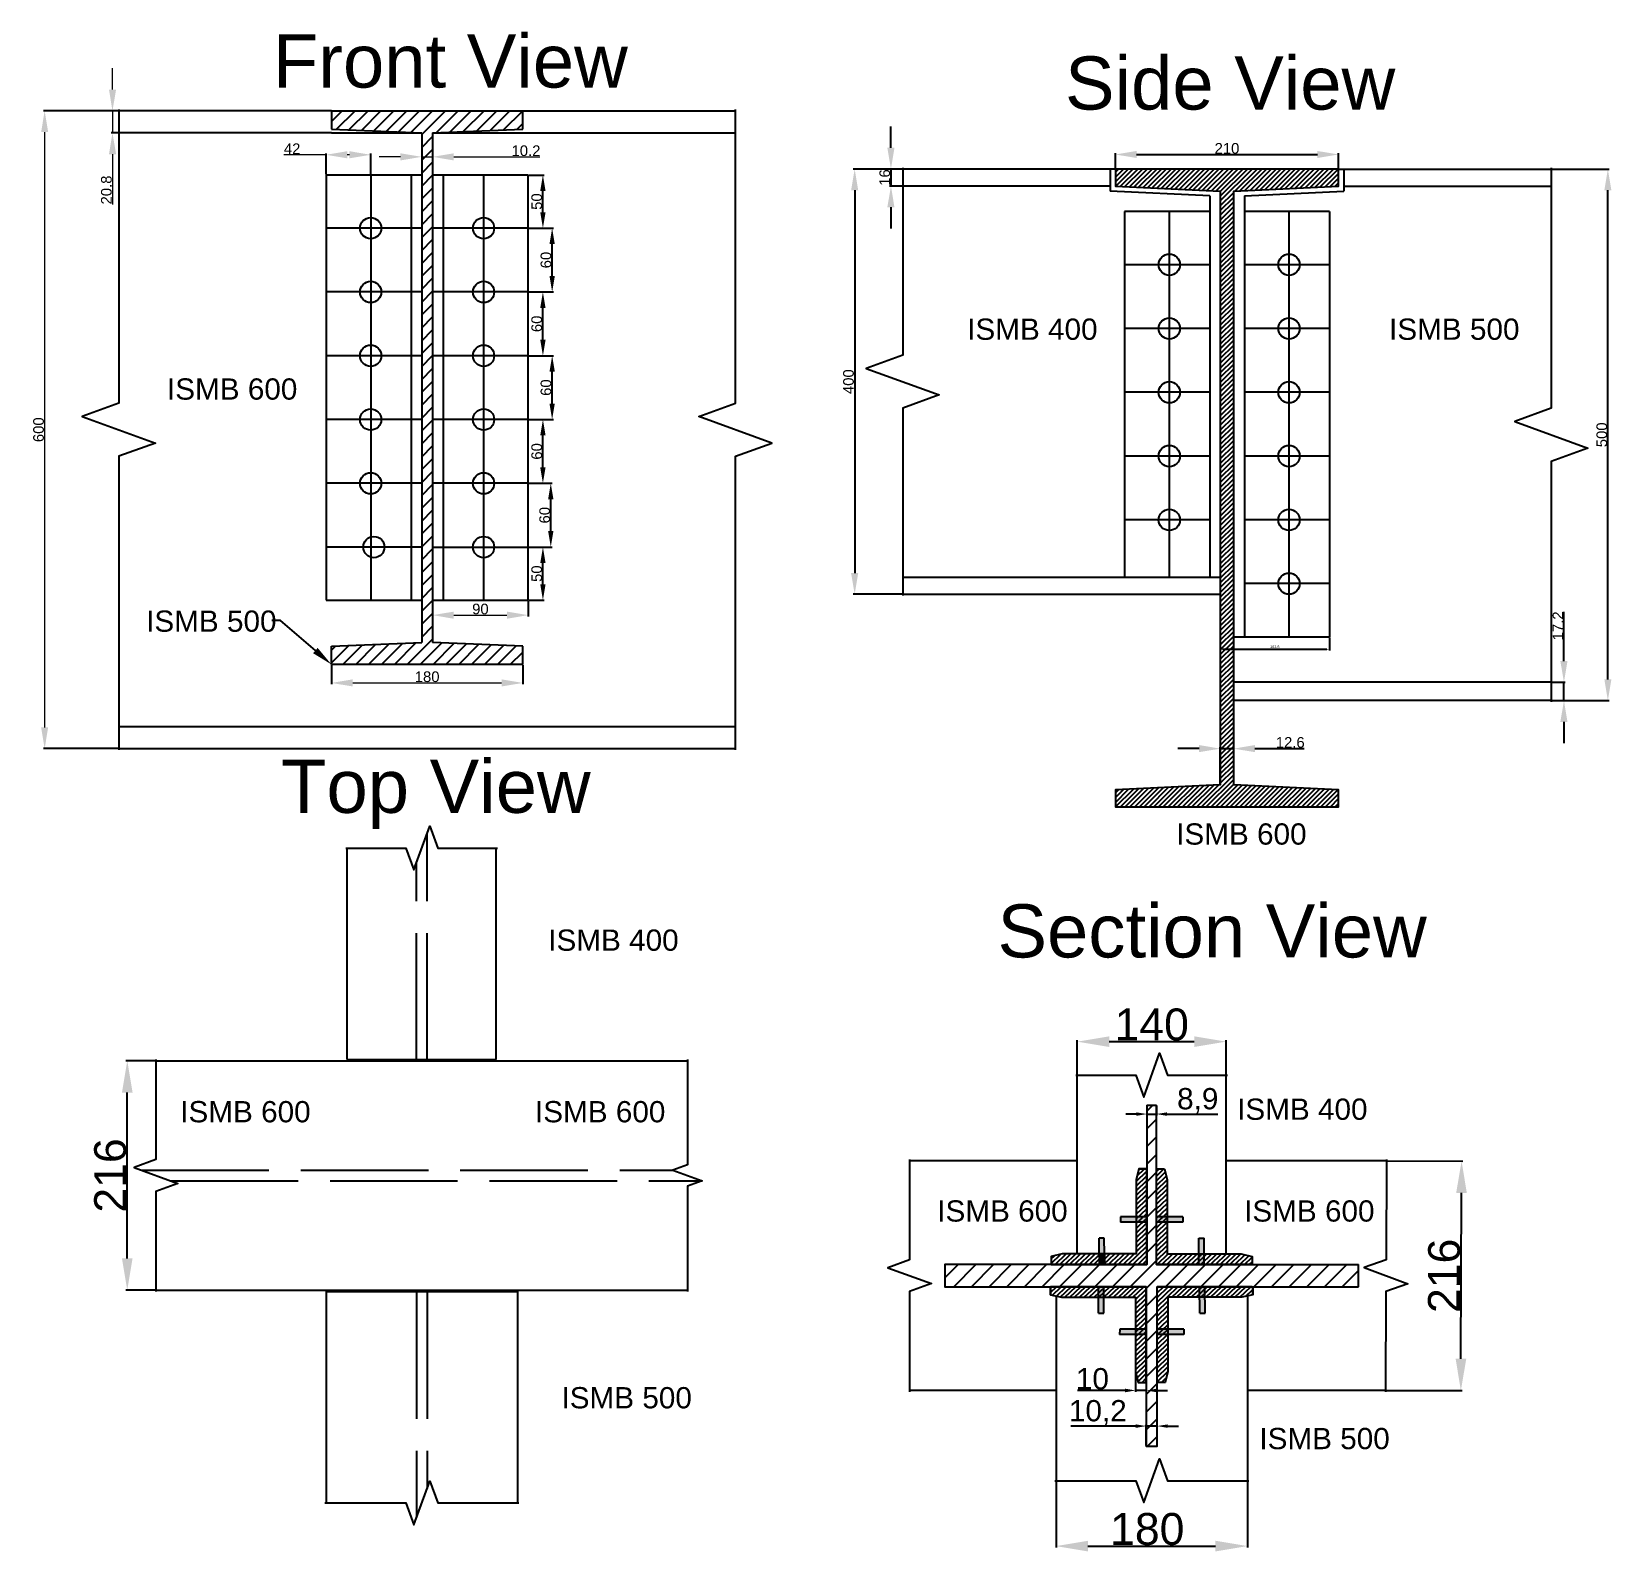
# Model space of a CAD drawing. Header units: millimetres. Extents: x 2050 to 3536, y 648 to 2077.
import ezdxf
from ezdxf import colors
from ezdxf.entities.mleader import LeaderData, LeaderLine
from ezdxf.math import Vec2, Vec3

# ---------------------------------------------------------------- set-up
doc = ezdxf.new("R2010")
doc.units = ezdxf.units.MM
doc.linetypes.add('ACAD_ISO02W100', pattern=[15, 12, -3])
doc.styles.get("Standard").update_dxf_attribs({"font": 'arial.ttf'})
doc.dimstyles.new('ISO-25', dxfattribs={"dimtxt": 2.5, "dimasz": 2.5, "dimexe": 1.25, "dimexo": 0.625, "dimtad": 1, "dimtxsty": 'Standard', "dimcen": 2.5, "dimadec": 0, "dimazin": 0, "dimtfac": 1, "dimtmove": 0, "dimatfit": 3, "dimfxl": 1, "dimarcsym": 0})

# ---------------------------------------------------------------- blocks, each defined once
blk = doc.blocks.new('*D2')
at = {"color": 0, "lineweight": -2, "transparency": 16777216}
for p, q in [((2517.6, 1592.2), (2532, 1592.2)), ((2530.8, 1557.2), (2530.8, 1577.2)), ((2517.6, 1542.2), (2532, 1542.2))]:
    blk.add_line(p, q, dxfattribs=at)
at = {"color": 0, "transparency": 16777216}
for points in [[(2528.3, 1577.2), (2533.3, 1577.2), (2530.8, 1592.2)], [(2528.3, 1557.2), (2533.3, 1557.2), (2530.8, 1542.2)]]:
    blk.add_solid(points, dxfattribs=at)
at = {"layer": 'DEFPOINTS', "color": 0, "transparency": 16777216}
for p in [(2517, 1592.2), (2530.8, 1592.2), (2517, 1542.2)]:
    blk.add_point(p, dxfattribs=at)
at = {"color": 0, "transparency": 16777216, "insert": (2525, 1567.2), "char_height": 10, "attachment_point": 5, "rotation": 90}
blk.add_mtext('50', dxfattribs=at)
blk = doc.blocks.new('*D3')
at = {"color": 0, "lineweight": -2, "transparency": 16777216}
for p, q in [((2517.6, 1652.2), (2539.5, 1652.2)), ((2538.2, 1607.2), (2538.2, 1637.2)), ((2517.6, 1592.2), (2539.5, 1592.2))]:
    blk.add_line(p, q, dxfattribs=at)
at = {"color": 0, "transparency": 16777216}
for points in [[(2535.7, 1637.2), (2540.7, 1637.2), (2538.2, 1652.2)], [(2535.7, 1607.2), (2540.7, 1607.2), (2538.2, 1592.2)]]:
    blk.add_solid(points, dxfattribs=at)
at = {"layer": 'DEFPOINTS', "color": 0, "transparency": 16777216}
for p in [(2517, 1652.2), (2538.2, 1652.2), (2517, 1592.2)]:
    blk.add_point(p, dxfattribs=at)
at = {"color": 0, "transparency": 16777216, "insert": (2532.5, 1622.2), "char_height": 10, "attachment_point": 5, "rotation": 90}
blk.add_mtext('60', dxfattribs=at)
blk = doc.blocks.new('*D4')
at = {"color": 0, "lineweight": -2, "transparency": 16777216}
for p, q in [((2517.6, 1712.2), (2532, 1712.2)), ((2530.8, 1667.2), (2530.8, 1697.2)), ((2517.6, 1652.2), (2532, 1652.2))]:
    blk.add_line(p, q, dxfattribs=at)
at = {"color": 0, "transparency": 16777216}
for points in [[(2528.3, 1697.2), (2533.3, 1697.2), (2530.8, 1712.2)], [(2528.3, 1667.2), (2533.3, 1667.2), (2530.8, 1652.2)]]:
    blk.add_solid(points, dxfattribs=at)
at = {"layer": 'DEFPOINTS', "color": 0, "transparency": 16777216}
for p in [(2517, 1712.2), (2530.8, 1712.2), (2517, 1652.2)]:
    blk.add_point(p, dxfattribs=at)
at = {"color": 0, "transparency": 16777216, "insert": (2525, 1682.2), "char_height": 10, "attachment_point": 5, "rotation": 90}
blk.add_mtext('60', dxfattribs=at)
blk = doc.blocks.new('*D5')
at = {"color": 0, "lineweight": -2, "transparency": 16777216}
for p, q in [((2517.6, 1772.2), (2540.7, 1772.2)), ((2539.5, 1727.2), (2539.5, 1757.2)), ((2517.6, 1712.2), (2540.7, 1712.2))]:
    blk.add_line(p, q, dxfattribs=at)
at = {"color": 0, "transparency": 16777216}
for points in [[(2537, 1757.2), (2542, 1757.2), (2539.5, 1772.2)], [(2537, 1727.2), (2542, 1727.2), (2539.5, 1712.2)]]:
    blk.add_solid(points, dxfattribs=at)
at = {"layer": 'DEFPOINTS', "color": 0, "transparency": 16777216}
for p in [(2517, 1772.2), (2539.5, 1772.2), (2517, 1712.2)]:
    blk.add_point(p, dxfattribs=at)
at = {"color": 0, "transparency": 16777216, "insert": (2533.7, 1742.2), "char_height": 10, "attachment_point": 5, "rotation": 90}
blk.add_mtext('60', dxfattribs=at)
blk = doc.blocks.new('*D6')
at = {"color": 0, "lineweight": -2, "transparency": 16777216}
for p, q in [((2517.6, 1832.2), (2532, 1832.2)), ((2530.8, 1787.2), (2530.8, 1817.2)), ((2517.6, 1772.2), (2532, 1772.2))]:
    blk.add_line(p, q, dxfattribs=at)
at = {"color": 0, "transparency": 16777216}
for points in [[(2528.3, 1817.2), (2533.3, 1817.2), (2530.8, 1832.2)], [(2528.3, 1787.2), (2533.3, 1787.2), (2530.8, 1772.2)]]:
    blk.add_solid(points, dxfattribs=at)
at = {"layer": 'DEFPOINTS', "color": 0, "transparency": 16777216}
for p in [(2517, 1832.2), (2530.8, 1832.2), (2517, 1772.2)]:
    blk.add_point(p, dxfattribs=at)
at = {"color": 0, "transparency": 16777216, "insert": (2525, 1802.2), "char_height": 10, "attachment_point": 5, "rotation": 90}
blk.add_mtext('60', dxfattribs=at)
blk = doc.blocks.new('*D7')
at = {"color": 0, "lineweight": -2, "transparency": 16777216}
for p, q in [((2517.6, 1892.2), (2540.7, 1892.2)), ((2539.5, 1847.2), (2539.5, 1877.2)), ((2517.6, 1832.2), (2540.7, 1832.2))]:
    blk.add_line(p, q, dxfattribs=at)
at = {"color": 0, "transparency": 16777216}
for points in [[(2537, 1877.2), (2542, 1877.2), (2539.5, 1892.2)], [(2537, 1847.2), (2542, 1847.2), (2539.5, 1832.2)]]:
    blk.add_solid(points, dxfattribs=at)
at = {"layer": 'DEFPOINTS', "color": 0, "transparency": 16777216}
for p in [(2517, 1892.2), (2539.5, 1892.2), (2517, 1832.2)]:
    blk.add_point(p, dxfattribs=at)
at = {"color": 0, "transparency": 16777216, "insert": (2533.7, 1862.2), "char_height": 10, "attachment_point": 5, "rotation": 90}
blk.add_mtext('60', dxfattribs=at)
blk = doc.blocks.new('*D8')
at = {"color": 0, "lineweight": -2, "transparency": 16777216}
for p, q in [((2517.6, 1942.2), (2532, 1942.2)), ((2530.8, 1907.2), (2530.8, 1927.2)), ((2517.6, 1892.2), (2532, 1892.2))]:
    blk.add_line(p, q, dxfattribs=at)
at = {"color": 0, "transparency": 16777216}
for points in [[(2528.3, 1927.2), (2533.3, 1927.2), (2530.8, 1942.2)], [(2528.3, 1907.2), (2533.3, 1907.2), (2530.8, 1892.2)]]:
    blk.add_solid(points, dxfattribs=at)
at = {"layer": 'DEFPOINTS', "color": 0, "transparency": 16777216}
for p in [(2517, 1942.2), (2530.8, 1942.2), (2517, 1892.2)]:
    blk.add_point(p, dxfattribs=at)
at = {"color": 0, "transparency": 16777216, "insert": (2525, 1917.2), "char_height": 10, "attachment_point": 5, "rotation": 90}
blk.add_mtext('50', dxfattribs=at)
blk = doc.blocks.new('*D9')
at = {"color": 0, "lineweight": -2, "transparency": 16777216}
for p, q in [((2331.9, 1481.2), (2331.9, 1463.2)), ((2511.9, 1481.2), (2511.9, 1463.2))]:
    blk.add_line(p, q, dxfattribs=at)
at = {"color": 0, "lineweight": 5, "transparency": 16777216}
blk.add_line((2351.9, 1464.4), (2491.9, 1464.4), dxfattribs=at)
at = {"color": 0, "transparency": 16777216}
for points in [[(2351.9, 1467.8), (2351.9, 1461.1), (2331.9, 1464.4)], [(2491.9, 1467.8), (2491.9, 1461.1), (2511.9, 1464.4)]]:
    blk.add_solid(points, dxfattribs=at)
at = {"layer": 'DEFPOINTS', "color": 0, "transparency": 16777216}
for p in [(2331.9, 1481.8), (2511.9, 1481.8), (2511.9, 1464.4)]:
    blk.add_point(p, dxfattribs=at)
at = {"color": 0, "transparency": 16777216, "insert": (2421.9, 1470.2), "char_height": 10, "attachment_point": 5}
blk.add_mtext('180', dxfattribs=at)
blk = doc.blocks.new('*D10')
at = {"color": 0, "lineweight": -2, "transparency": 16777216}
for p, q in [((2427, 1541.6), (2427, 1526.9)), ((2517, 1541.6), (2517, 1526.9))]:
    blk.add_line(p, q, dxfattribs=at)
at = {"color": 0, "lineweight": 5, "transparency": 16777216}
blk.add_line((2447, 1528.2), (2497, 1528.2), dxfattribs=at)
at = {"color": 0, "transparency": 16777216}
for points in [[(2447, 1531.5), (2447, 1524.8), (2427, 1528.2)], [(2497, 1531.5), (2497, 1524.8), (2517, 1528.2)]]:
    blk.add_solid(points, dxfattribs=at)
at = {"layer": 'DEFPOINTS', "color": 0, "transparency": 16777216}
for p in [(2427, 1542.2), (2517, 1542.2), (2517, 1528.2)]:
    blk.add_point(p, dxfattribs=at)
at = {"color": 0, "transparency": 16777216, "insert": (2472, 1533.9), "char_height": 10, "attachment_point": 5}
blk.add_mtext('90', dxfattribs=at)
blk = doc.blocks.new('*D11')
at = {"color": 0, "lineweight": -2, "transparency": 16777216}
for p, q in [((2416.8, 1981.2), (2416.8, 1958)), ((2427, 1981.2), (2427, 1958))]:
    blk.add_line(p, q, dxfattribs=at)
at = {"color": 0, "lineweight": 5, "transparency": 16777216}
for p, q in [((2396.8, 1959.3), (2376.8, 1959.3)), ((2416.8, 1959.3), (2427, 1959.3)), ((2447, 1959.3), (2528, 1959.3))]:
    blk.add_line(p, q, dxfattribs=at)
at = {"color": 0, "transparency": 16777216}
for points in [[(2396.8, 1962.6), (2396.8, 1955.9), (2416.8, 1959.3)], [(2447, 1962.6), (2447, 1955.9), (2427, 1959.3)]]:
    blk.add_solid(points, dxfattribs=at)
at = {"layer": 'DEFPOINTS', "color": 0, "transparency": 16777216}
for p in [(2416.8, 1981.8), (2427, 1981.8), (2427, 1959.3)]:
    blk.add_point(p, dxfattribs=at)
at = {"color": 0, "transparency": 16777216, "insert": (2514.9, 1965), "char_height": 10, "attachment_point": 5}
blk.add_mtext('10.2', dxfattribs=at)
blk = doc.blocks.new('*D12')
at = {"color": 0, "lineweight": 5, "transparency": 16777216}
for p, q in [((2125.9, 2022.6), (2125.9, 2042.6)), ((2125.9, 2002.6), (2125.9, 1981.8)), ((2125.9, 1961.8), (2125.9, 1914.4))]:
    blk.add_line(p, q, dxfattribs=at)
at = {"color": 0, "lineweight": -2, "transparency": 16777216}
for p, q in [((2131.3, 2002.6), (2124.7, 2002.6)), ((2131.3, 1981.8), (2124.7, 1981.8))]:
    blk.add_line(p, q, dxfattribs=at)
at = {"color": 0, "transparency": 16777216}
for points in [[(2122.6, 2022.6), (2129.3, 2022.6), (2125.9, 2002.6)], [(2122.6, 1961.8), (2129.3, 1961.8), (2125.9, 1981.8)]]:
    blk.add_solid(points, dxfattribs=at)
at = {"layer": 'DEFPOINTS', "color": 0, "transparency": 16777216}
for p in [(2131.9, 2002.6), (2125.9, 1981.8), (2131.9, 1981.8)]:
    blk.add_point(p, dxfattribs=at)
at = {"color": 0, "transparency": 16777216, "insert": (2120.2, 1928.1), "char_height": 10, "attachment_point": 5, "rotation": 90}
blk.add_mtext('20.8', dxfattribs=at)
blk = doc.blocks.new('*D13')
at = {"color": 0, "lineweight": -2, "transparency": 16777216}
for p, q in [((2131.3, 2002.6), (2060.9, 2002.6)), ((2131.3, 1402.6), (2060.9, 1402.6))]:
    blk.add_line(p, q, dxfattribs=at)
at = {"color": 0, "lineweight": 5, "transparency": 16777216}
blk.add_line((2062.1, 1982.6), (2062.1, 1422.6), dxfattribs=at)
at = {"color": 0, "transparency": 16777216}
for points in [[(2058.8, 1982.6), (2065.4, 1982.6), (2062.1, 2002.6)], [(2058.8, 1422.6), (2065.4, 1422.6), (2062.1, 1402.6)]]:
    blk.add_solid(points, dxfattribs=at)
at = {"layer": 'DEFPOINTS', "color": 0, "transparency": 16777216}
for p in [(2131.9, 2002.6), (2062.1, 1402.6), (2131.9, 1402.6)]:
    blk.add_point(p, dxfattribs=at)
at = {"color": 0, "transparency": 16777216, "insert": (2056.4, 1702.6), "char_height": 10, "attachment_point": 5, "rotation": 90}
blk.add_mtext('600', dxfattribs=at)
blk = doc.blocks.new('*D14')
at = {"color": 0, "lineweight": -2, "transparency": 16777216}
for p, q in [((2326.8, 1942.8), (2326.8, 1962.5)), ((2368.8, 1942.8), (2368.8, 1962.5))]:
    blk.add_line(p, q, dxfattribs=at)
at = {"color": 0, "lineweight": 5, "transparency": 16777216}
for p, q in [((2326.8, 1961.2), (2287, 1961.2)), ((2348.8, 1961.2), (2346.8, 1961.2))]:
    blk.add_line(p, q, dxfattribs=at)
at = {"color": 0, "transparency": 16777216}
for points in [[(2346.8, 1964.6), (2346.8, 1957.9), (2326.8, 1961.2)], [(2348.8, 1964.6), (2348.8, 1957.9), (2368.8, 1961.2)]]:
    blk.add_solid(points, dxfattribs=at)
at = {"layer": 'DEFPOINTS', "color": 0, "transparency": 16777216}
for p in [(2368.8, 1961.2), (2326.8, 1942.2), (2368.8, 1942.2)]:
    blk.add_point(p, dxfattribs=at)
at = {"color": 0, "transparency": 16777216, "insert": (2294.9, 1966.9), "char_height": 10, "attachment_point": 5}
blk.add_mtext('42', dxfattribs=at)
blk = doc.blocks.new('*D16')
at = {"color": 0, "lineweight": -2, "transparency": 16777216}
for p, q in [((3168, 1507.2), (3168, 1494.9)), ((3270.6, 1507.2), (3270.6, 1494.9)), ((3170.5, 1496.1), (3268.1, 1496.1))]:
    blk.add_line(p, q, dxfattribs=at)
at = {"color": 0, "transparency": 16777216}
for points in [[(3170.5, 1496.5), (3170.5, 1495.7), (3168, 1496.1)], [(3268.1, 1496.5), (3268.1, 1495.7), (3270.6, 1496.1)]]:
    blk.add_solid(points, dxfattribs=at)
at = {"layer": 'DEFPOINTS', "color": 0, "transparency": 16777216}
for p in [(3168, 1507.8), (3270.6, 1507.8), (3270.6, 1496.1)]:
    blk.add_point(p, dxfattribs=at)
at = {"color": 0, "transparency": 16777216, "insert": (3219.3, 1498.2), "char_height": 2.5, "attachment_point": 5}
blk.add_mtext('102,6', dxfattribs=at)
blk = doc.blocks.new('*D17')
at = {"color": 0, "lineweight": -2, "transparency": 16777216}
for p, q in [((3148, 1402.6), (3128, 1402.6)), ((3168, 1369.2), (3168, 1403.9)), ((3168, 1402.6), (3180.6, 1402.6)), ((3180.6, 1369.2), (3180.6, 1403.9)), ((3200.6, 1402.6), (3246.9, 1402.6))]:
    blk.add_line(p, q, dxfattribs=at)
at = {"color": 0, "transparency": 16777216}
for points in [[(3148, 1406), (3148, 1399.3), (3168, 1402.6)], [(3200.6, 1406), (3200.6, 1399.3), (3180.6, 1402.6)]]:
    blk.add_solid(points, dxfattribs=at)
at = {"layer": 'DEFPOINTS', "color": 0, "transparency": 16777216}
for p in [(3180.6, 1402.6), (3168, 1368.6), (3180.6, 1368.6)]:
    blk.add_point(p, dxfattribs=at)
at = {"color": 0, "transparency": 16777216, "insert": (3233.8, 1408.4), "char_height": 10, "attachment_point": 5}
blk.add_mtext('12.6', dxfattribs=at)
blk = doc.blocks.new('*D19')
at = {"color": 0, "lineweight": -2, "transparency": 16777216}
for p, q in [((2868.7, 1947.8), (2822.8, 1947.8)), ((2824.1, 1927.8), (2824.1, 1567.8)), ((2868.7, 1547.8), (2822.8, 1547.8))]:
    blk.add_line(p, q, dxfattribs=at)
at = {"color": 0, "transparency": 16777216}
for points in [[(2820.7, 1927.8), (2827.4, 1927.8), (2824.1, 1947.8)], [(2820.7, 1567.8), (2827.4, 1567.8), (2824.1, 1547.8)]]:
    blk.add_solid(points, dxfattribs=at)
at = {"layer": 'DEFPOINTS', "color": 0, "transparency": 16777216}
for p in [(2869.3, 1947.8), (2824.1, 1547.8), (2869.3, 1547.8)]:
    blk.add_point(p, dxfattribs=at)
at = {"color": 0, "transparency": 16777216, "insert": (2818.3, 1747.8), "char_height": 10, "attachment_point": 5, "rotation": 90}
blk.add_mtext('400', dxfattribs=at)
blk = doc.blocks.new('*D20')
at = {"color": 0, "lineweight": -2, "transparency": 16777216}
for p, q in [((2858.2, 1967.8), (2858.2, 1987.8)), ((2868.7, 1947.8), (2856.9, 1947.8)), ((2858.2, 1947.8), (2858.2, 1931.8)), ((2868.7, 1931.8), (2856.9, 1931.8)), ((2858.2, 1911.8), (2858.2, 1891.8))]:
    blk.add_line(p, q, dxfattribs=at)
at = {"color": 0, "transparency": 16777216}
for points in [[(2854.8, 1967.8), (2861.5, 1967.8), (2858.2, 1947.8)], [(2854.8, 1911.8), (2861.5, 1911.8), (2858.2, 1931.8)]]:
    blk.add_solid(points, dxfattribs=at)
at = {"layer": 'DEFPOINTS', "color": 0, "transparency": 16777216}
for p in [(2869.3, 1947.8), (2858.2, 1931.8), (2869.3, 1931.8)]:
    blk.add_point(p, dxfattribs=at)
at = {"color": 0, "transparency": 16777216, "insert": (2852.4, 1939.8), "char_height": 10, "attachment_point": 5, "rotation": 90}
blk.add_mtext('16', dxfattribs=at)
blk = doc.blocks.new('*D21')
at = {"color": 0, "lineweight": -2, "transparency": 16777216}
for p, q in [((3069.3, 1948.4), (3069.3, 1962.8)), ((3279.3, 1948.4), (3279.3, 1962.8)), ((3089.3, 1961.5), (3259.3, 1961.5))]:
    blk.add_line(p, q, dxfattribs=at)
at = {"color": 0, "transparency": 16777216}
for points in [[(3089.3, 1964.8), (3089.3, 1958.2), (3069.3, 1961.5)], [(3259.3, 1964.8), (3259.3, 1958.2), (3279.3, 1961.5)]]:
    blk.add_solid(points, dxfattribs=at)
at = {"layer": 'DEFPOINTS', "color": 0, "transparency": 16777216}
for p in [(3069.3, 1947.8), (3279.3, 1961.5), (3279.3, 1947.8)]:
    blk.add_point(p, dxfattribs=at)
at = {"color": 0, "transparency": 16777216, "insert": (3174.3, 1967.2), "char_height": 10, "attachment_point": 5}
blk.add_mtext('210', dxfattribs=at)
blk = doc.blocks.new('*D22')
at = {"color": 0, "lineweight": -2, "transparency": 16777216}
for p, q in [((3480, 1947.8), (3533.8, 1947.8)), ((3532.6, 1467.8), (3532.6, 1927.8)), ((3480, 1447.8), (3533.8, 1447.8))]:
    blk.add_line(p, q, dxfattribs=at)
at = {"color": 0, "transparency": 16777216}
for points in [[(3529.3, 1927.8), (3535.9, 1927.8), (3532.6, 1947.8)], [(3529.3, 1467.8), (3535.9, 1467.8), (3532.6, 1447.8)]]:
    blk.add_solid(points, dxfattribs=at)
at = {"layer": 'DEFPOINTS', "color": 0, "transparency": 16777216}
for p in [(3479.3, 1947.8), (3532.6, 1947.8), (3479.3, 1447.8)]:
    blk.add_point(p, dxfattribs=at)
at = {"color": 0, "transparency": 16777216, "insert": (3526.9, 1697.8), "char_height": 10, "attachment_point": 5, "rotation": 90}
blk.add_mtext('500', dxfattribs=at)
blk = doc.blocks.new('*D23')
at = {"color": 0, "lineweight": -2, "transparency": 16777216}
for p, q in [((3491.3, 1485), (3491.3, 1531.2)), ((3480, 1465), (3492.5, 1465)), ((3491.3, 1447.8), (3491.3, 1465)), ((3480, 1447.8), (3492.5, 1447.8)), ((3491.3, 1427.8), (3491.3, 1407.8))]:
    blk.add_line(p, q, dxfattribs=at)
at = {"color": 0, "transparency": 16777216}
for points in [[(3487.9, 1485), (3494.6, 1485), (3491.3, 1465)], [(3487.9, 1427.8), (3494.6, 1427.8), (3491.3, 1447.8)]]:
    blk.add_solid(points, dxfattribs=at)
at = {"layer": 'DEFPOINTS', "color": 0, "transparency": 16777216}
for p in [(3479.3, 1465), (3491.3, 1465), (3479.3, 1447.8)]:
    blk.add_point(p, dxfattribs=at)
at = {"color": 0, "transparency": 16777216, "insert": (3485.6, 1518.1), "char_height": 10, "attachment_point": 5, "rotation": 90}
blk.add_mtext('17.2', dxfattribs=at)
blk = doc.blocks.new('*D24')
at = {"color": 0, "lineweight": -2, "transparency": 16777216}
for p, q in [((2166.2, 1109.1), (2138.6, 1109.1)), ((2139.8, 923.1), (2139.8, 1079.1)), ((2166.2, 893.1), (2138.6, 893.1))]:
    blk.add_line(p, q, dxfattribs=at)
at = {"color": 0, "transparency": 16777216}
for points in [[(2134.8, 1079.1), (2144.8, 1079.1), (2139.8, 1109.1)], [(2134.8, 923.1), (2144.8, 923.1), (2139.8, 893.1)]]:
    blk.add_solid(points, dxfattribs=at)
at = {"layer": 'DEFPOINTS', "color": 0, "transparency": 16777216}
for p in [(2139.8, 1109.1), (2166.8, 1109.1), (2166.8, 893.1)]:
    blk.add_point(p, dxfattribs=at)
at = {"color": 0, "transparency": 16777216, "insert": (2123.9, 1001.1), "char_height": 30, "attachment_point": 5, "rotation": 90}
blk.add_mtext('216', dxfattribs=at)
blk = doc.blocks.new('*D25')
at = {"color": 0, "lineweight": -2, "transparency": 16777216}
for p, q in [((3088.4, 765.4), (3027.3, 765.4)), ((3098.4, 747.1), (3098.4, 766.6)), ((3108.6, 765.4), (3098.4, 765.4)), ((3108.6, 747.1), (3108.6, 766.6)), ((3118.6, 765.4), (3128.6, 765.4))]:
    blk.add_line(p, q, dxfattribs=at)
at = {"color": 0, "transparency": 16777216}
for points in [[(3088.4, 767), (3088.4, 763.7), (3098.4, 765.4)], [(3118.6, 767), (3118.6, 763.7), (3108.6, 765.4)]]:
    blk.add_solid(points, dxfattribs=at)
at = {"layer": 'DEFPOINTS', "color": 0, "transparency": 16777216}
for p in [(3108.6, 765.4), (3098.4, 746.5), (3108.6, 746.5)]:
    blk.add_point(p, dxfattribs=at)
at = {"color": 0, "transparency": 16777216, "insert": (3052.8, 778), "char_height": 20, "attachment_point": 5}
blk.add_mtext('10,2', dxfattribs=at)
blk = doc.blocks.new('*D26')
at = {"color": 0, "lineweight": -2, "transparency": 16777216}
for p, q in [((3088.4, 816.1), (3088.4, 797.7)), ((3098.4, 816.1), (3098.4, 797.7)), ((3078.4, 798.9), (3033.7, 798.9)), ((3098.4, 798.9), (3088.4, 798.9)), ((3108.4, 798.9), (3118.4, 798.9))]:
    blk.add_line(p, q, dxfattribs=at)
at = {"color": 0, "transparency": 16777216}
for points in [[(3078.4, 800.6), (3078.4, 797.2), (3088.4, 798.9)], [(3108.4, 800.6), (3108.4, 797.2), (3098.4, 798.9)]]:
    blk.add_solid(points, dxfattribs=at)
at = {"layer": 'DEFPOINTS', "color": 0, "transparency": 16777216}
for p in [(3088.4, 816.7), (3098.4, 816.7), (3098.4, 798.9)]:
    blk.add_point(p, dxfattribs=at)
at = {"color": 0, "transparency": 16777216, "insert": (3047.7, 809.8), "char_height": 20, "attachment_point": 5}
blk.add_mtext('10', dxfattribs=at)
blk = doc.blocks.new('*D27')
at = {"color": 0, "lineweight": -2, "transparency": 16777216}
for p, q in [((3089, 1058.9), (3079, 1058.9)), ((3099, 1066.7), (3099, 1057.6)), ((3099, 1058.9), (3107.9, 1058.9)), ((3107.9, 1066.7), (3107.9, 1057.6)), ((3117.9, 1058.9), (3165.7, 1058.9))]:
    blk.add_line(p, q, dxfattribs=at)
at = {"color": 0, "transparency": 16777216}
for points in [[(3089, 1060.5), (3089, 1057.2), (3099, 1058.9)], [(3117.9, 1060.5), (3117.9, 1057.2), (3107.9, 1058.9)]]:
    blk.add_solid(points, dxfattribs=at)
at = {"layer": 'DEFPOINTS', "color": 0, "transparency": 16777216}
for p in [(3099, 1067.3), (3107.9, 1067.3), (3107.9, 1058.9)]:
    blk.add_point(p, dxfattribs=at)
at = {"color": 0, "transparency": 16777216, "insert": (3146.8, 1071.5), "char_height": 20, "attachment_point": 5}
blk.add_mtext('8,9', dxfattribs=at)
blk = doc.blocks.new('*D28')
at = {"color": 0, "lineweight": -2, "transparency": 16777216}
for p, q in [((3324.8, 1014.9), (3396.2, 1014.7)), ((3394.4, 828.7), (3394.9, 984.7)), ((3324.2, 798.9), (3395.6, 798.7))]:
    blk.add_line(p, q, dxfattribs=at)
at = {"color": 0, "transparency": 16777216}
for points in [[(3389.9, 984.7), (3399.9, 984.7), (3395, 1014.7)], [(3389.4, 828.7), (3399.4, 828.7), (3394.3, 798.7)]]:
    blk.add_solid(points, dxfattribs=at)
at = {"layer": 'DEFPOINTS', "color": 0, "transparency": 16777216}
for p in [(3324.2, 1014.9), (3395, 1014.7), (3323.6, 798.9)]:
    blk.add_point(p, dxfattribs=at)
at = {"color": 0, "transparency": 16777216, "insert": (3378.7, 906.7), "char_height": 30, "attachment_point": 5, "rotation": 89.8276}
blk.add_mtext('216', dxfattribs=at)
blk = doc.blocks.new('*D29')
at = {"color": 0, "lineweight": -2, "transparency": 16777216}
for p, q in [((3033.5, 1096.1), (3033.5, 1128.3)), ((3063.5, 1127), (3143.5, 1127)), ((3173.5, 1096.1), (3173.5, 1128.3))]:
    blk.add_line(p, q, dxfattribs=at)
at = {"color": 0, "transparency": 16777216}
for points in [[(3063.5, 1132), (3063.5, 1122), (3033.5, 1127)], [(3143.5, 1132), (3143.5, 1122), (3173.5, 1127)]]:
    blk.add_solid(points, dxfattribs=at)
at = {"layer": 'DEFPOINTS', "color": 0, "transparency": 16777216}
for p in [(3173.5, 1127), (3033.5, 1095.4), (3173.5, 1095.4)]:
    blk.add_point(p, dxfattribs=at)
at = {"color": 0, "transparency": 16777216, "insert": (3103.5, 1143), "char_height": 30, "attachment_point": 5}
blk.add_mtext('140', dxfattribs=at)
blk = doc.blocks.new('*D30')
at = {"color": 0, "lineweight": -2, "transparency": 16777216}
for p, q in [((3013.5, 713.4), (3013.5, 651.3)), ((3193.5, 713.4), (3193.5, 651.3)), ((3043.5, 652.5), (3163.5, 652.5))]:
    blk.add_line(p, q, dxfattribs=at)
at = {"color": 0, "transparency": 16777216}
for points in [[(3043.5, 657.5), (3043.5, 647.5), (3013.5, 652.5)], [(3163.5, 657.5), (3163.5, 647.5), (3193.5, 652.5)]]:
    blk.add_solid(points, dxfattribs=at)
at = {"layer": 'DEFPOINTS', "color": 0, "transparency": 16777216}
for p in [(3013.5, 714), (3193.5, 714), (3193.5, 652.5)]:
    blk.add_point(p, dxfattribs=at)
at = {"color": 0, "transparency": 16777216, "insert": (3099.3, 668.4), "char_height": 30, "attachment_point": 5}
blk.add_mtext('180', dxfattribs=at)

msp = doc.modelspace()

# ---------------------------------------------------------------- hatches: boundary and pattern name
h = msp.add_hatch()
h.set_pattern_fill('ANSI31', color=256, scale=2.7)
h.paths.add_polyline_path([(2511.879, 1498.994), (2426.979, 1502.594), (2426.979, 1981.794), (2511.879, 1985.394), (2511.879, 2002.594), (2331.879, 2002.594), (2331.879, 1985.394), (2416.779, 1981.794), (2416.779, 1502.594), (2331.879, 1498.994), (2331.879, 1481.794), (2511.879, 1481.794)])
h = msp.add_hatch()
h.set_pattern_fill('ANSI31', color=256)
h.set_pattern_definition([(45, (-901.389, 3.6235), (-2.245064, 2.245064), [])])
h.paths.add_polyline_path([(3180.63, 1927.012), (3279.33, 1931.812), (3279.33, 1947.812), (3069.33, 1947.812), (3069.33, 1931.812), (3168.03, 1927.012), (3168.03, 1368.612), (3069.33, 1363.812), (3069.33, 1347.812), (3279.33, 1347.812), (3279.33, 1363.812), (3180.63, 1368.612)])
h = msp.add_hatch()
h.set_pattern_fill('ANSI31', color=256, scale=3.7)
h.set_pattern_definition([(45, (-892.693, 10.544), (-8.306737, 8.306737), [])])
h.paths.add_polyline_path([(3099.021, 917.293), (3009.021, 917.293), (2909.021, 917.293), (2909.021, 896.493), (3009.021, 896.493), (3098.371, 896.493), (3098.371, 746.493), (3108.571, 746.493), (3108.571, 896.493), (3197.921, 896.493), (3198.571, 896.493), (3297.921, 896.493), (3297.921, 917.293), (3107.921, 917.293), (3107.921, 1007.293), (3107.921, 1067.293), (3099.021, 1067.293)])
h = msp.add_hatch()
h.set_pattern_fill('ANSI31', color=256, angle=359)
h.set_pattern_definition([(44, (-892.693, 10.5444), (-2.2055403, 2.2839039), [])])
h.paths.add_polyline_path([(3099.021, 1007.293), (3091.521, 1007.293), (3089.021, 997.093), (3089.021, 927.293), (3019.221, 927.293), (3009.021, 924.793), (3009.021, 917.293), (3099.021, 917.293)])
h.paths.add_polyline_path([(3187.721, 927.293), (3117.921, 927.293), (3117.921, 997.093), (3115.421, 1007.293), (3107.921, 1007.293), (3107.921, 917.293), (3197.921, 917.293), (3197.921, 924.793)])
h.paths.add_polyline_path([(3198.571, 896.493), (3108.571, 896.493), (3108.571, 806.493), (3116.071, 806.493), (3118.571, 816.693), (3118.571, 886.493), (3188.371, 886.493), (3198.571, 888.993)])
h.paths.add_polyline_path([(3098.371, 896.493), (3009.021, 896.493), (3008.371, 896.493), (3008.371, 888.993), (3018.571, 886.493), (3088.371, 886.493), (3088.371, 816.693), (3090.871, 806.493), (3098.371, 806.493)])
h = msp.add_hatch(color=256)
h.dxf.hatch_style = 1
h.paths.add_polyline_path([(3089.021, 962.293), (3074.021, 962.293), (3074.021, 957.293), (3089.021, 957.293)])
h.paths.add_polyline_path([(3099.021, 962.293), (3089.021, 962.293), (3089.021, 957.293), (3099.021, 957.293)])
h.paths.add_polyline_path([(3117.921, 962.293), (3107.921, 962.293), (3107.921, 957.293), (3117.921, 957.293)])
h.paths.add_polyline_path([(3132.921, 962.293), (3117.921, 962.293), (3117.921, 957.293), (3132.921, 957.293)])
h = msp.add_hatch(color=256)
h.dxf.hatch_style = 1
h.paths.add_polyline_path([(3058.434, 886.493), (3053.434, 886.493), (3053.529, 871.494), (3058.529, 871.494)])
h.paths.add_polyline_path([(3058.371, 896.493), (3053.371, 896.493), (3053.434, 886.493), (3058.434, 886.493)])
h.paths.add_polyline_path([(3088.371, 856.493), (3073.354, 856.493), (3073.338, 851.493), (3088.371, 851.493)])
h.paths.add_polyline_path([(3098.371, 856.493), (3088.371, 856.493), (3088.371, 851.493), (3098.371, 851.493)])
h.paths.add_polyline_path([(3118.571, 856.493), (3108.571, 856.493), (3108.571, 851.493), (3118.571, 851.493)])
h.paths.add_polyline_path([(3133.571, 856.493), (3118.571, 856.493), (3118.571, 851.493), (3133.571, 851.493)])
h.paths.add_polyline_path([(3153.634, 886.493), (3148.634, 886.493), (3148.729, 871.462), (3153.729, 871.494)])
h.paths.add_polyline_path([(3153.571, 896.493), (3148.57, 896.493), (3148.634, 886.493), (3153.634, 886.493)])
h.paths.add_polyline_path([(3152.763, 942.261), (3147.763, 942.261), (3147.857, 927.293), (3152.857, 927.293)])
h.paths.add_polyline_path([(3152.857, 927.293), (3147.857, 927.293), (3147.92, 917.293), (3152.921, 917.293)])
h.paths.add_polyline_path([(3058.917, 942.261), (3053.917, 942.23), (3054.011, 927.293), (3059.012, 927.293)])
h = msp.add_hatch(color=256)
h.dxf.hatch_style = 1
h.paths.add_polyline_path([(3059.011, 927.293), (3054.011, 927.293), (3054.121, 917.293), (3059.011, 917.293)])

# ---------------------------------------------------------------- linework, layer by layer
for p, q in [((2331.879, 2002.594), (2131.879, 2002.594)), ((2331.879, 2002.594), (2511.879, 2002.594)), ((2331.879, 2002.594), (2331.879, 1985.394)), ((2511.879, 1985.394), (2511.879, 2002.594)), ((2511.879, 2002.594), (2711.879, 2002.594)), ((2331.879, 1981.794), (2131.879, 1981.794)), ((2331.879, 1985.394), (2416.779, 1981.794)), ((2331.879, 1981.794), (2416.779, 1981.794)), ((2416.779, 1981.794), (2416.779, 1502.594)), ((2426.979, 1981.794), (2511.879, 1985.394)), ((2426.979, 1981.794), (2426.979, 1502.594)), ((2426.979, 1981.794), (2511.879, 1981.794)), ((2511.879, 1981.794), (2711.879, 1981.794)), ((3069.33, 1947.812), (2869.33, 1947.812)), ((3064.33, 1947.812), (3064.33, 1927.012)), ((3279.33, 1947.812), (3479.33, 1947.812)), ((3284.33, 1947.812), (3284.33, 1927.012)), ((2416.779, 1942.194), (2326.779, 1942.194)), ((2326.779, 1942.194), (2326.779, 1542.194)), ((2368.779, 1942.194), (2368.779, 1542.194)), ((2406.779, 1942.194), (2406.779, 1542.194)), ((2516.979, 1942.194), (2426.979, 1942.194)), ((2436.979, 1942.194), (2436.979, 1542.194)), ((2474.979, 1942.194), (2474.979, 1542.194)), ((2516.979, 1892.194), (2516.979, 1942.194)), ((3064.33, 1931.812), (2869.33, 1931.812)), ((3158.03, 1922.492), (3064.33, 1927.049)), ((3158.03, 1922.492), (3158.03, 1563.812)), ((3190.63, 1922.492), (3284.33, 1927.049)), ((3190.63, 1922.492), (3190.63, 1507.812)), ((3284.33, 1931.812), (3479.33, 1931.812)), ((3158.03, 1907.812), (3078.03, 1907.812)), ((3078.03, 1907.812), (3078.03, 1563.812)), ((3120.03, 1907.812), (3120.03, 1563.812)), ((3270.63, 1907.812), (3190.63, 1907.812)), ((3232.63, 1907.812), (3232.63, 1507.812)), ((3270.63, 1907.812), (3270.63, 1507.812)), ((2416.779, 1892.194), (2326.779, 1892.194)), ((2516.979, 1892.194), (2426.979, 1892.194)), ((2516.979, 1832.194), (2516.979, 1892.194)), ((3158.03, 1857.812), (3078.03, 1857.812)), ((3270.63, 1857.812), (3190.63, 1857.812)), ((2416.779, 1832.194), (2326.779, 1832.194)), ((2516.979, 1832.194), (2426.979, 1832.194)), ((2516.979, 1772.194), (2516.979, 1832.194)), ((3158.03, 1797.812), (3078.03, 1797.812)), ((3270.63, 1797.812), (3190.63, 1797.812)), ((2416.779, 1772.194), (2326.779, 1772.194)), ((2516.979, 1772.194), (2426.979, 1772.194)), ((2516.979, 1712.194), (2516.979, 1772.194)), ((3158.03, 1737.812), (3078.03, 1737.812)), ((3270.63, 1737.812), (3190.63, 1737.812)), ((2416.779, 1712.194), (2326.779, 1712.194)), ((2516.979, 1712.194), (2426.979, 1712.194)), ((2516.979, 1652.194), (2516.979, 1712.194)), ((3158.03, 1677.812), (3078.03, 1677.812)), ((3270.63, 1677.812), (3190.63, 1677.812)), ((2416.779, 1652.194), (2326.779, 1652.194)), ((2516.979, 1652.194), (2426.979, 1652.194)), ((2516.979, 1592.194), (2516.979, 1652.194)), ((3158.03, 1617.812), (3078.03, 1617.812)), ((3270.63, 1617.812), (3190.63, 1617.812)), ((2416.779, 1592.194), (2326.779, 1592.194)), ((2426.979, 1592.194), (2516.979, 1592.194)), ((2516.979, 1542.194), (2516.979, 1592.194)), ((2869.33, 1563.812), (3168.03, 1563.812)), ((2869.33, 1547.812), (3168.03, 1547.812)), ((3270.63, 1557.812), (3190.63, 1557.812)), ((2326.779, 1542.194), (2416.779, 1542.194)), ((2426.979, 1542.194), (2516.979, 1542.194)), ((2331.879, 1498.994), (2416.779, 1502.594)), ((2511.879, 1498.994), (2426.979, 1502.594)), ((3180.63, 1507.812), (3270.63, 1507.812)), ((2331.879, 1481.794), (2331.879, 1498.994)), ((2511.879, 1481.794), (2511.879, 1498.994)), ((2511.879, 1481.794), (2331.879, 1481.794)), ((3479.33, 1465.012), (3180.63, 1465.012)), ((3479.33, 1447.812), (3180.63, 1447.812)), ((2131.879, 1423.394), (2711.879, 1423.394)), ((2131.879, 1402.594), (2711.879, 1402.594)), ((2346.82, 1110.083), (2346.82, 1309.083)), ((2486.82, 1110.083), (2486.82, 1309.083)), ((2166.82, 1109.083), (2666.82, 1109.083)), ((2346.82, 1110.083), (2486.82, 1110.083)), ((3033.471, 927.293), (3033.471, 1095.449)), ((3173.471, 927.293), (3173.471, 1095.449)), ((3099.021, 1067.293), (3107.921, 1067.293)), ((3107.921, 917.293), (3107.921, 1067.293)), ((3033.471, 1014.893), (2875.798, 1014.893)), ((3324.224, 1014.893), (3173.471, 1014.893)), ((3099.021, 962.293), (3074.021, 962.293)), ((3074.021, 962.293), (3074.021, 957.293)), ((3099.021, 957.293), (3074.021, 957.293)), ((3099.021, 962.293), (3099.021, 962.293)), ((3132.921, 962.293), (3107.921, 962.293)), ((3132.921, 957.293), (3107.921, 957.293)), ((3132.921, 962.293), (3132.921, 957.293)), ((3058.917, 942.261), (3053.917, 942.23)), ((3054.011, 927.293), (3053.917, 942.23)), ((3059.011, 927.325), (3058.917, 942.261)), ((3147.921, 917.262), (3147.763, 942.261)), ((3147.763, 942.261), (3152.763, 942.261)), ((3152.921, 917.293), (3152.763, 942.261)), ((3054.011, 927.293), (3054.121, 917.293)), ((3059.011, 927.325), (3059.011, 917.293)), ((3059.011, 917.293), (3054.121, 917.293)), ((3107.921, 917.293), (3297.921, 917.293)), ((3197.921, 917.293), (3297.921, 917.293)), ((3297.921, 896.493), (3297.921, 917.293)), ((2166.82, 893.083), (2666.82, 893.083)), ((2326.82, 892.083), (2326.82, 693.083)), ((2326.82, 892.083), (2506.82, 892.083)), ((2506.82, 892.083), (2506.82, 693.083)), ((3009.021, 896.493), (3098.371, 896.493)), ((3053.529, 871.494), (3053.371, 896.493)), ((3058.529, 871.494), (3058.37, 896.525)), ((3148.729, 871.462), (3148.571, 896.462)), ((3153.729, 871.494), (3153.571, 896.493)), ((3197.921, 896.493), (3297.921, 896.493)), ((3013.471, 887.743), (3013.471, 714.02)), ((3193.471, 887.743), (3193.471, 714.02)), ((3053.529, 871.494), (3058.529, 871.494)), ((3148.729, 871.462), (3153.729, 871.494)), ((3073.354, 856.493), (3073.338, 851.493)), ((3098.338, 851.493), (3073.338, 851.493)), ((3098.371, 856.493), (3073.354, 856.493)), ((3133.571, 856.493), (3108.571, 856.493)), ((3133.571, 851.493), (3108.571, 851.493)), ((3133.571, 856.493), (3133.571, 851.493)), ((3013.471, 798.893), (2875.798, 798.893)), ((3108.571, 798.893), (3107.921, 798.893)), ((3323.574, 798.893), (3193.471, 798.893))]:
    msp.add_line(p, q)
at = {"linetype": 'ACAD_ISO02W100', "ltscale": 10}
for p, q in [((2421.82, 1109.083), (2421.82, 1322.82)), ((2411.82, 1109.083), (2411.82, 1295.345)), ((2153.083, 1006.083), (2653.083, 1006.083)), ((2180.557, 996.083), (2680.557, 996.083)), ((2411.82, 892.083), (2411.82, 679.345)), ((2421.82, 892.083), (2421.82, 706.82))]:
    msp.add_line(p, q, dxfattribs=at)
at = {"linetype": 'Continuous'}
for points in [[(2131.879, 2003.844), (2131.879, 1727.594), (2097.535, 1715.094), (2166.222, 1690.094), (2131.879, 1677.594), (2131.879, 1401.344)], [(2711.879, 1401.344), (2711.879, 1677.594), (2746.222, 1690.094), (2677.535, 1715.094), (2711.879, 1727.594), (2711.879, 2003.844)], [(2869.33, 1949.062), (2869.33, 1772.812), (2834.986, 1760.312), (2903.673, 1735.312), (2869.33, 1722.812), (2869.33, 1546.562)], [(3479.33, 1949.062), (3479.33, 1722.812), (3444.986, 1710.312), (3513.673, 1685.312), (3479.33, 1672.812), (3479.33, 1446.562)], [(2345.57, 1309.083), (2401.82, 1309.083), (2409.32, 1288.476), (2424.32, 1329.689), (2431.82, 1309.083), (2488.07, 1309.083)], [(3032.221, 1095.449), (3088.471, 1095.449), (3095.971, 1074.843), (3110.971, 1116.055), (3118.471, 1095.449), (3174.721, 1095.449)], [(2166.82, 1110.333), (2166.82, 1016.083), (2146.214, 1008.583), (2187.426, 993.583), (2166.82, 986.083), (2166.82, 891.833)], [(2666.82, 1110.333), (2666.82, 1011.083), (2653.083, 1006.083), (2680.557, 996.083), (2666.82, 991.083), (2666.82, 891.833)], [(2875.798, 1016.143), (2875.798, 921.893), (2855.192, 914.393), (2896.404, 899.393), (2875.798, 891.893), (2875.798, 797.643)], [(3324.228, 1016.143), (3323.944, 921.893), (3303.315, 914.455), (3344.482, 899.331), (3323.854, 891.893), (3323.57, 797.643)], [(3012.221, 714.02), (3088.471, 714.02), (3095.971, 693.414), (3110.971, 734.626), (3118.471, 714.02), (3194.721, 714.02)], [(2325.57, 693.083), (2401.82, 693.083), (2409.32, 672.476), (2424.32, 713.689), (2431.82, 693.083), (2508.07, 693.083)]]:
    msp.add_lwpolyline(points, dxfattribs=at)
for points in [[(3279.33, 1947.812), (3069.33, 1947.812), (3069.33, 1931.812), (3168.03, 1927.012), (3168.03, 1368.612), (3069.33, 1363.812), (3069.33, 1347.812), (3279.33, 1347.812), (3279.33, 1363.812), (3180.63, 1368.612), (3180.63, 1927.012), (3279.33, 1931.812)], [(3115.421, 1007.293), (3117.921, 997.093), (3117.921, 927.293), (3187.721, 927.293), (3197.921, 924.793), (3197.921, 917.293), (3107.921, 917.293), (3107.921, 1007.293)], [(3197.921, 896.493), (3108.571, 896.493)]]:
    msp.add_lwpolyline(points, close=True)
for points in [[(3099.021, 1067.293), (3099.021, 917.293), (3009.021, 917.293), (2909.021, 917.293), (2909.021, 896.493), (3009.021, 896.493), (3098.371, 896.493), (3098.371, 746.493), (3108.571, 746.493), (3108.571, 896.493)], [(3091.521, 1007.293), (3089.021, 997.093), (3089.021, 927.293), (3019.221, 927.293), (3009.021, 924.793), (3009.021, 917.293), (3099.021, 917.293), (3099.021, 1007.293), (3091.521, 1007.293), (3099.021, 1007.293)], [(3008.371, 888.993), (3018.571, 886.493), (3088.371, 886.493), (3088.371, 816.693), (3090.871, 806.493), (3098.371, 806.493), (3098.371, 896.493), (3008.371, 896.493), (3008.371, 888.993), (3008.371, 896.493)], [(3198.571, 888.993), (3188.371, 886.493), (3118.571, 886.493), (3118.571, 816.693), (3116.071, 806.493), (3108.571, 806.493), (3108.571, 896.493), (3198.571, 896.493), (3198.571, 888.993), (3198.571, 896.493)]]:
    msp.add_lwpolyline(points)
for centre in [(2368.779, 1892.194), (2474.979, 1892.194), (3120.03, 1857.812), (3232.63, 1857.812), (2368.779, 1832.194), (2474.979, 1832.194), (3120.03, 1797.812), (3232.63, 1797.812), (2368.779, 1772.194), (2474.979, 1772.194), (3120.03, 1737.812), (3232.63, 1737.812), (2368.779, 1712.194), (2474.979, 1712.194), (3120.03, 1677.812), (3232.63, 1677.812), (2368.779, 1652.194), (2474.979, 1652.194), (3120.03, 1617.812), (3232.63, 1617.812), (2371.779, 1592.194), (2474.979, 1592.194), (3232.63, 1557.812)]:
    msp.add_circle(centre, 10)

# ---------------------------------------------------------------- texts
at = {"attachment_point": 1}
for s, width, insert, char_height in [('Front View', 341.66801, (2276.806, 2074.433), 50), ('Side View', 318.20042, (3021.966, 2053.739), 50), ('ISMB 400', 124.75001, (2929.912, 1807.165), 20), ('ISMB 500', 126.32916, (3326.796, 1807.165), 20), ('ISMB 600', 126.32916, (2177.158, 1750.892), 20), ('ISMB 500', 126.32916, (2157.557, 1532.53), 20), ('Top View', 341.66801, (2284.528, 1392.208), 50), ('ISMB 600', 126.32916, (3126.507, 1332.325), 20), ('Section View', 429.58987, (2958.432, 1256.183), 50), ('ISMB 400', 124.75001, (2535.82, 1232.475), 20), ('ISMB 600', 126.32916, (2189.636, 1071.113), 20), ('ISMB 600', 126.32916, (2523.346, 1071.113), 20), ('ISMB 400', 124.75001, (3183.857, 1073.456), 20), ('ISMB 600', 126.32916, (2901.784, 977.728), 20), ('ISMB 600', 126.32916, (3190.413, 977.728), 20), ('ISMB 500', 126.32916, (2548.259, 802.05), 20), ('ISMB 500', 126.32916, (3204.746, 763.659), 20)]:
    msp.add_mtext_dynamic_manual_height_columns(s, width=width, gutter_width=12.5, heights=[0], dxfattribs=dict(at, insert=insert, char_height=char_height))

# ---------------------------------------------------------------- dimensions: what is measured, and where the dimension line sits
for base, p1, p2, text, override, picture, middle in [((2125.936, 1981.794), (2131.879, 2002.594), (2131.879, 1981.794), '20.8', {"dimtxt": 10, "dimasz": 20, "dimlwd": 5}, '*D12', (2120.205, 1928.086)), ((3491.278, 1465.012), (3479.33, 1447.812), (3479.33, 1465.012), '17.2', {"dimtxt": 10, "dimasz": 20}, '*D23', (3485.632, 1518.103))]:
    dim = msp.add_linear_dim(base=base, p1=p1, p2=p2, angle=90, text=text, dimstyle='ISO-25', override=override)
    dim.commit()
    dim.dimension.update_dxf_attribs({"geometry": picture, "text_midpoint": middle})
for base, p1, p2, override, picture, middle in [((2062.11, 1402.594), (2131.879, 2002.594), (2131.879, 1402.594), {"dimtxt": 10, "dimasz": 20, "dimlwd": 5}, '*D13', (2056.379, 1702.594)), ((2858.18, 1931.812), (2869.33, 1947.812), (2869.33, 1931.812), {"dimtxt": 10, "dimasz": 20}, '*D20', (2852.449, 1939.812)), ((2824.078, 1547.812), (2869.33, 1947.812), (2869.33, 1547.812), {"dimtxt": 10, "dimasz": 20}, '*D19', (2818.347, 1747.812)), ((3532.588, 1947.812), (3479.33, 1447.812), (3479.33, 1947.812), {"dimtxt": 10, "dimasz": 20}, '*D22', (3526.858, 1697.812)), ((2530.773, 1942.194), (2516.979, 1892.194), (2516.979, 1942.194), {"dimtxt": 10, "dimasz": 15}, '*D8', (2525.043, 1917.194)), ((2539.45, 1892.194), (2516.979, 1832.194), (2516.979, 1892.194), {"dimtxt": 10, "dimasz": 15}, '*D7', (2533.719, 1862.194)), ((2530.773, 1832.194), (2516.979, 1772.194), (2516.979, 1832.194), {"dimtxt": 10, "dimasz": 15}, '*D6', (2525.043, 1802.194)), ((2539.45, 1772.194), (2516.979, 1712.194), (2516.979, 1772.194), {"dimtxt": 10, "dimasz": 15}, '*D5', (2533.719, 1742.194)), ((2530.773, 1712.194), (2516.979, 1652.194), (2516.979, 1712.194), {"dimtxt": 10, "dimasz": 15}, '*D4', (2525.043, 1682.194)), ((2538.2, 1652.194), (2516.979, 1592.194), (2516.979, 1652.194), {"dimtxt": 10, "dimasz": 15}, '*D3', (2532.469, 1622.194)), ((2530.773, 1592.194), (2516.979, 1542.194), (2516.979, 1592.194), {"dimtxt": 10, "dimasz": 15}, '*D2', (2525.043, 1567.194)), ((2139.807, 1109.083), (2166.82, 893.083), (2166.82, 1109.083), {"dimtxt": 30, "dimasz": 30}, '*D24', (2123.865, 1001.083))]:
    dim = msp.add_linear_dim(base=base, p1=p1, p2=p2, angle=90, dimstyle='ISO-25', override=override)
    dim.commit()
    dim.dimension.update_dxf_attribs({"geometry": picture, "text_midpoint": middle})
for base, p1, p2, text, override, picture, middle in [((2426.979, 1959.26), (2416.779, 1981.794), (2426.979, 1981.794), '10.2', {"dimtxt": 10, "dimasz": 20, "dimlwd": 5}, '*D11', (2514.899, 1959.26)), ((3180.63, 1402.646), (3168.03, 1368.612), (3180.63, 1368.612), '12.6', {"dimtxt": 10, "dimasz": 20}, '*D17', (3233.768, 1402.646))]:
    dim = msp.add_linear_dim(base=base, p1=p1, p2=p2, text=text, dimstyle='ISO-25', override=override)
    dim.commit()
    dim.dimension.update_dxf_attribs({"geometry": picture, "text_midpoint": middle, "dimtype": 160})
for base, p1, p2, override, picture, middle in [((2368.779, 1961.243), (2326.779, 1942.194), (2368.779, 1942.194), {"dimtxt": 10, "dimasz": 20, "dimlwd": 5}, '*D14', (2294.889, 1961.243)), ((3107.921, 1058.869), (3099.021, 1067.293), (3107.921, 1067.293), {"dimtxt": 20, "dimasz": 10}, '*D27', (3146.786, 1058.869)), ((3098.371, 798.916), (3088.371, 816.693), (3098.371, 816.693), {"dimtxt": 20, "dimasz": 10}, '*D26', (3047.722, 798.916)), ((3108.571, 765.366), (3098.371, 746.493), (3108.571, 746.493), {"dimtxt": 20, "dimasz": 10}, '*D25', (3052.814, 765.366)), ((3193.471, 652.504), (3013.471, 714.02), (3193.471, 714.02), {"dimtxt": 30, "dimasz": 30}, '*D30', (3099.275, 652.504))]:
    dim = msp.add_linear_dim(base=base, p1=p1, p2=p2, dimstyle='ISO-25', override=override)
    dim.commit()
    dim.dimension.update_dxf_attribs({"geometry": picture, "text_midpoint": middle, "dimtype": 160})
for base, p1, p2, override, picture, middle in [((3279.33, 1961.505), (3069.33, 1947.812), (3279.33, 1947.812), {"dimtxt": 10, "dimasz": 20}, '*D21', (3174.33, 1967.236)), ((2516.979, 1528.169), (2426.979, 1542.194), (2516.979, 1542.194), {"dimtxt": 10, "dimasz": 20, "dimlwd": 5}, '*D10', (2471.979, 1533.9)), ((2511.879, 1464.443), (2331.879, 1481.794), (2511.879, 1481.794), {"dimtxt": 10, "dimasz": 20, "dimlwd": 5}, '*D9', (2421.879, 1470.173)), ((3173.471, 1127.038), (3033.471, 1095.449), (3173.471, 1095.449), {"dimtxt": 30, "dimasz": 30}, '*D29', (3103.471, 1142.98))]:
    dim = msp.add_linear_dim(base=base, p1=p1, p2=p2, dimstyle='ISO-25', override=override)
    dim.commit()
    dim.dimension.update_dxf_attribs({"geometry": picture, "text_midpoint": middle})
dim = msp.add_linear_dim(base=(3270.63, 1496.113), p1=(3168.03, 1507.812), p2=(3270.63, 1507.812), dimstyle='ISO-25')
dim.commit()
dim.dimension.update_dxf_attribs({"geometry": '*D16', "text_midpoint": (3219.33, 1498.24)})
dim = msp.add_linear_dim(base=(3394.999, 1014.68), p1=(3323.574, 798.893), p2=(3324.224, 1014.893), angle=89.827583, dimstyle='ISO-25', override={"dimtxt": 30, "dimasz": 30})
dim.commit()
dim.dimension.update_dxf_attribs({"geometry": '*D28', "text_midpoint": (3394.674, 906.68), "dimtype": 161})

# ---------------------------------------------------------------- leaders
ml = msp.add_multileader_mtext('Standard')
ml.set_content('', color=256)
ml.set_leader_properties()
ml.build(insert=Vec2(0, 0))
ml.multileader.update_dxf_attribs({"arrow_head_size": 20})
ctx = ml.context
ctx.base_point, ctx.arrow_head_size, ctx.plane_origin = Vec3(2271.886, 1523.281), 20, Vec3(2331.879, 1481.794)
ctx.text_align_type = 2
notes = []
notes.append((ctx, [(0, (1, 1, 0), (2283.886, 1523.281), (-1, 0), 8, [(0, [(2331.879, 1481.794)], 0, [])])]))
ctx.mtext.insert, ctx.mtext.alignment, ctx.mtext.flow_direction = Vec3(2273.886, 1525.281), 3, 5
for ctx, leaders in notes:
    for number, flags, end, landing, length, lines in leaders:
        leader = LeaderData()
        leader.index, (leader.has_last_leader_line, leader.has_dogleg_vector, leader.attachment_direction) = number, flags
        leader.last_leader_point, leader.dogleg_vector, leader.dogleg_length = Vec3(end), Vec3(landing), length
        for number, points, colour, breaks in lines:
            line = LeaderLine()
            line.index, line.vertices, line.color, line.breaks = number, Vec3.list(points), colors.encode_raw_color(colour), breaks
            leader.lines.append(line)
        ctx.leaders.append(leader)

doc.saveas('drawing.dxf')
